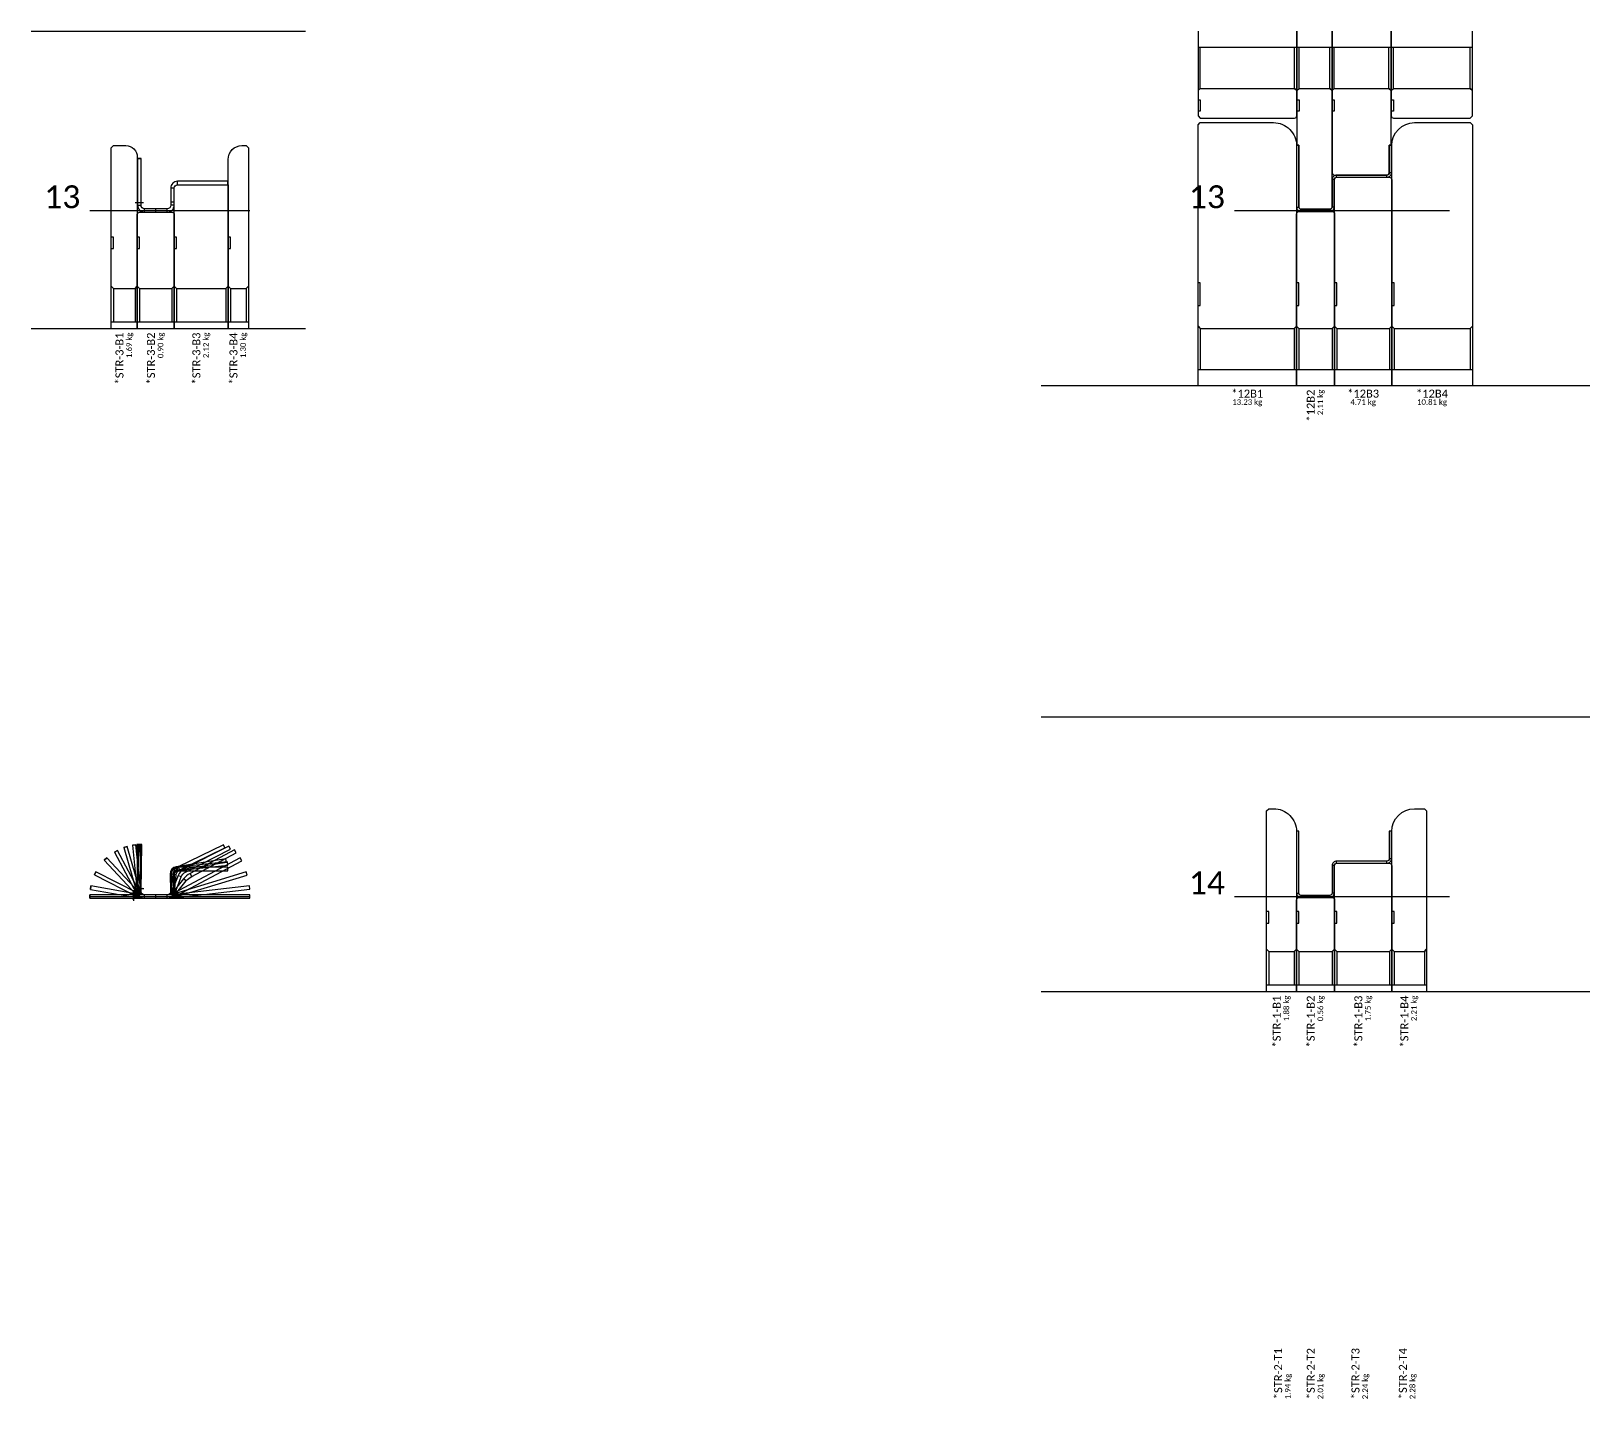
# Model space of a CAD drawing. Header units: millimetres. Extents: x -43 to 662, y -5184 to -4.
# Drawn here: x -20 to 662, y -4504 to -3905 of the extents above; entities that cross this region are included whole.
import ezdxf
from ezdxf.enums import TextEntityAlignment as Align

# ---------------------------------------------------------------- set-up
doc = ezdxf.new("R2010")
doc.units = ezdxf.units.MM
doc.layers.add('0-CAD-polyline', color=7, linetype='CONTINUOUS')
doc.styles.get("Standard").update_dxf_attribs({"font": 'calibri.ttf', "height": 3})

msp = doc.modelspace()

# ---------------------------------------------------------------- linework, layer by layer
at = {"layer": '0-CAD-polyline', "color": 1}
for p, q in [((100.32, -3905.59), (-19.68, -3905.59)), ((6.03, -3983.84), (76.03, -3983.84)), ((506.69, -3983.84), (600.69, -3983.84)), ((16.32, -3995.49), (15.32, -3995.49)), ((15.32, -4000.49), (16.32, -4000.49)), ((16.32, -4000.49), (16.32, -3995.49)), ((27.75, -3995.49), (26.75, -3995.49)), ((26.75, -4000.49), (27.75, -4000.49)), ((27.75, -4000.49), (27.75, -3995.49)), ((43.87, -3995.49), (42.87, -3995.49)), ((42.87, -4000.49), (43.87, -4000.49)), ((43.87, -4000.49), (43.87, -3995.49)), ((67.47, -3995.49), (66.47, -3995.49)), ((66.47, -4000.49), (67.47, -4000.49)), ((67.47, -4000.49), (67.47, -3995.49)), ((491.68, -4015.44), (490.68, -4015.44)), ((491.68, -4025.44), (491.68, -4015.44)), ((534.76, -4015.44), (533.76, -4015.44)), ((534.76, -4025.44), (534.76, -4015.44)), ((551.41, -4015.44), (550.41, -4015.44)), ((551.41, -4025.44), (551.41, -4015.44)), ((576.41, -4015.44), (575.41, -4015.44)), ((576.41, -4025.44), (576.41, -4015.44)), ((15.32, -4016.99), (16.32, -4017.99)), ((16.32, -4017.99), (16.32, -4032.49)), ((16.32, -4017.99), (25.75, -4017.99)), ((16.32, -4017.99), (16.32, -4032.49)), ((26.75, -4016.99), (25.75, -4017.99)), ((25.75, -4017.99), (25.75, -4032.49)), ((25.75, -4017.99), (25.75, -4032.49)), ((26.75, -4016.99), (27.75, -4017.99)), ((27.75, -4017.99), (27.75, -4032.49)), ((27.75, -4017.99), (41.87, -4017.99)), ((27.75, -4017.99), (27.75, -4032.49)), ((42.87, -4016.99), (41.87, -4017.99)), ((41.87, -4017.99), (41.87, -4032.49)), ((41.87, -4017.99), (41.87, -4032.49)), ((42.87, -4016.99), (43.87, -4017.99)), ((43.87, -4017.99), (43.87, -4032.49)), ((43.87, -4017.99), (65.47, -4017.99)), ((43.87, -4017.99), (43.87, -4032.49)), ((66.47, -4016.99), (65.47, -4017.99)), ((65.47, -4017.99), (65.47, -4032.49)), ((65.47, -4017.99), (65.47, -4032.49)), ((66.47, -4016.99), (67.47, -4017.99)), ((67.47, -4017.99), (67.47, -4032.49)), ((67.47, -4017.99), (74.32, -4017.99)), ((67.47, -4017.99), (67.47, -4032.49)), ((75.32, -4016.99), (74.32, -4017.99)), ((74.32, -4017.99), (74.32, -4032.49)), ((74.32, -4017.99), (74.32, -4032.49)), ((490.68, -4025.44), (491.68, -4025.44)), ((533.76, -4025.44), (534.76, -4025.44)), ((550.41, -4025.44), (551.41, -4025.44)), ((575.41, -4025.44), (576.41, -4025.44)), ((-19.68, -4035.49), (100.32, -4035.49)), ((15.32, -4032.49), (26.75, -4032.49)), ((15.32, -4032.49), (26.75, -4032.49)), ((26.75, -4032.49), (42.87, -4032.49)), ((26.75, -4032.49), (42.87, -4032.49)), ((42.87, -4032.49), (66.47, -4032.49)), ((42.87, -4032.49), (66.47, -4032.49)), ((66.47, -4032.49), (75.32, -4032.49)), ((66.47, -4032.49), (75.32, -4032.49)), ((490.68, -4034.44), (491.68, -4035.44)), ((491.68, -4035.44), (491.68, -4053.44)), ((491.68, -4035.44), (532.76, -4035.44)), ((491.68, -4035.44), (491.68, -4053.44)), ((533.76, -4034.44), (532.76, -4035.44)), ((532.76, -4035.44), (532.76, -4053.44)), ((532.76, -4035.44), (532.76, -4053.44)), ((533.76, -4034.44), (534.76, -4035.44)), ((534.76, -4035.44), (534.76, -4053.44)), ((534.76, -4035.44), (549.41, -4035.44)), ((534.76, -4035.44), (534.76, -4053.44)), ((550.41, -4034.44), (549.41, -4035.44)), ((549.41, -4035.44), (549.41, -4053.44)), ((549.41, -4035.44), (549.41, -4053.44)), ((550.41, -4034.44), (551.41, -4035.44)), ((551.41, -4035.44), (551.41, -4053.44)), ((551.41, -4035.44), (574.41, -4035.44)), ((551.41, -4035.44), (551.41, -4053.44)), ((575.41, -4034.44), (574.41, -4035.44)), ((574.41, -4035.44), (574.41, -4053.44)), ((574.41, -4035.44), (574.41, -4053.44)), ((575.41, -4034.44), (576.41, -4035.44)), ((576.41, -4035.44), (576.41, -4053.44)), ((576.41, -4035.44), (609.68, -4035.44)), ((576.41, -4035.44), (576.41, -4053.44)), ((610.68, -4034.44), (609.68, -4035.44)), ((609.68, -4035.44), (609.68, -4053.44)), ((609.68, -4035.44), (609.68, -4053.44)), ((490.68, -4053.44), (533.76, -4053.44)), ((490.68, -4053.44), (533.76, -4053.44)), ((533.76, -4053.44), (550.41, -4053.44)), ((533.76, -4053.44), (550.41, -4053.44)), ((550.41, -4053.44), (575.41, -4053.44)), ((550.41, -4053.44), (575.41, -4053.44)), ((575.41, -4053.44), (610.68, -4053.44)), ((575.41, -4053.44), (610.68, -4053.44)), ((422.06, -4060.44), (662.06, -4060.44)), ((662.06, -4205.44), (422.06, -4205.44)), ((42.87, -4274.09), (41.37, -4274.09)), ((43.79, -4274.31), (42.29, -4274.15)), ((44.37, -4272.59), (44.37, -4271.09)), ((45.27, -4272.18), (44.61, -4270.83)), ((6.03, -4283.84), (76.03, -4283.84)), ((26.73, -4281.76), (28.22, -4281.61)), ((26.87, -4281.59), (28.37, -4281.59)), ((29.87, -4284.59), (29.87, -4283.09)), ((29.87, -4284.59), (29.87, -4283.09)), ((34.87, -4284.59), (34.87, -4283.09)), ((34.87, -4284.59), (34.87, -4283.09)), ((39.87, -4284.59), (39.87, -4283.09)), ((39.87, -4284.59), (39.87, -4283.09)), ((42.87, -4281.59), (41.37, -4281.59)), ((43, -4281.76), (41.51, -4281.61)), ((506.69, -4283.84), (600.69, -4283.84)), ((521.68, -4290.44), (520.68, -4290.44)), ((521.68, -4295.44), (521.68, -4290.44)), ((534.76, -4290.44), (533.76, -4290.44)), ((534.76, -4295.44), (534.76, -4290.44)), ((551.41, -4290.44), (550.41, -4290.44)), ((551.41, -4295.44), (551.41, -4290.44)), ((576.41, -4290.44), (575.41, -4290.44)), ((576.41, -4295.44), (576.41, -4290.44)), ((520.68, -4295.44), (521.68, -4295.44)), ((533.76, -4295.44), (534.76, -4295.44)), ((550.41, -4295.44), (551.41, -4295.44)), ((575.41, -4295.44), (576.41, -4295.44)), ((520.68, -4306.94), (521.68, -4307.94)), ((521.68, -4307.94), (521.68, -4322.44)), ((521.68, -4307.94), (532.76, -4307.94)), ((521.68, -4307.94), (521.68, -4322.44)), ((533.76, -4306.94), (532.76, -4307.94)), ((532.76, -4307.94), (532.76, -4322.44)), ((532.76, -4307.94), (532.76, -4322.44)), ((533.76, -4306.94), (534.76, -4307.94)), ((534.76, -4307.94), (534.76, -4322.44)), ((534.76, -4307.94), (549.41, -4307.94)), ((534.76, -4307.94), (534.76, -4322.44)), ((550.41, -4306.94), (549.41, -4307.94)), ((549.41, -4307.94), (549.41, -4322.44)), ((549.41, -4307.94), (549.41, -4322.44)), ((550.41, -4306.94), (551.41, -4307.94)), ((551.41, -4307.94), (551.41, -4322.44)), ((551.41, -4307.94), (574.41, -4307.94)), ((551.41, -4307.94), (551.41, -4322.44)), ((575.41, -4306.94), (574.41, -4307.94)), ((574.41, -4307.94), (574.41, -4322.44)), ((574.41, -4307.94), (574.41, -4322.44)), ((575.41, -4306.94), (576.41, -4307.94)), ((576.41, -4307.94), (576.41, -4322.44)), ((576.41, -4307.94), (589.68, -4307.94)), ((576.41, -4307.94), (576.41, -4322.44)), ((590.68, -4306.94), (589.68, -4307.94)), ((589.68, -4307.94), (589.68, -4322.44)), ((589.68, -4307.94), (589.68, -4322.44)), ((422.06, -4325.44), (662.06, -4325.44)), ((520.68, -4322.44), (533.76, -4322.44)), ((520.68, -4322.44), (533.76, -4322.44)), ((533.76, -4322.44), (550.41, -4322.44)), ((533.76, -4322.44), (550.41, -4322.44)), ((550.41, -4322.44), (575.41, -4322.44)), ((550.41, -4322.44), (575.41, -4322.44)), ((575.41, -4322.44), (590.68, -4322.44)), ((575.41, -4322.44), (590.68, -4322.44))]:
    msp.add_line(p, q, dxfattribs=at)
at = {"layer": '0-CAD-polyline', "color": 5}
for p, q in [((490.68, -3912.44), (533.91, -3912.44)), ((490.68, -3912.44), (533.91, -3912.44)), ((491.68, -3930.44), (491.68, -3912.44)), ((491.68, -3930.44), (491.68, -3912.44)), ((532.91, -3930.44), (532.91, -3912.44)), ((532.91, -3930.44), (532.91, -3912.44)), ((533.91, -3912.44), (549.31, -3912.44)), ((533.91, -3912.44), (549.31, -3912.44)), ((534.91, -3930.44), (534.91, -3912.44)), ((534.91, -3930.44), (534.91, -3912.44)), ((548.31, -3930.44), (548.31, -3912.44)), ((548.31, -3930.44), (548.31, -3912.44)), ((549.31, -3912.44), (575.21, -3912.44)), ((549.31, -3912.44), (575.21, -3912.44)), ((550.31, -3930.44), (550.31, -3912.44)), ((550.31, -3930.44), (550.31, -3912.44)), ((574.21, -3930.44), (574.21, -3912.44)), ((574.21, -3930.44), (574.21, -3912.44)), ((575.21, -3912.44), (610.68, -3912.44)), ((575.21, -3912.44), (610.68, -3912.44)), ((576.21, -3930.44), (576.21, -3912.44)), ((576.21, -3930.44), (576.21, -3912.44)), ((609.68, -3930.44), (609.68, -3912.44)), ((609.68, -3930.44), (609.68, -3912.44)), ((490.68, -3931.44), (491.68, -3930.44)), ((491.68, -3930.44), (532.91, -3930.44)), ((533.91, -3931.44), (532.91, -3930.44)), ((533.91, -3931.44), (534.91, -3930.44)), ((534.91, -3930.44), (548.31, -3930.44)), ((549.31, -3931.44), (548.31, -3930.44)), ((549.31, -3931.44), (550.31, -3930.44)), ((550.31, -3930.44), (574.21, -3930.44)), ((575.21, -3931.44), (574.21, -3930.44)), ((575.21, -3931.44), (576.21, -3930.44)), ((576.21, -3930.44), (609.68, -3930.44)), ((610.68, -3931.44), (609.68, -3930.44)), ((490.68, -3935.44), (491.68, -3935.44)), ((491.68, -3940.44), (490.68, -3940.44)), ((491.68, -3935.44), (491.68, -3940.44)), ((533.91, -3935.44), (534.91, -3935.44)), ((534.91, -3940.44), (533.91, -3940.44)), ((534.91, -3935.44), (534.91, -3940.44)), ((549.31, -3935.44), (550.31, -3935.44)), ((550.31, -3940.44), (549.31, -3940.44)), ((550.31, -3935.44), (550.31, -3940.44)), ((575.21, -3935.44), (576.21, -3935.44)), ((576.21, -3940.44), (575.21, -3940.44)), ((576.21, -3935.44), (576.21, -3940.44)), ((575.31, -3967.34), (574.31, -3967.34)), ((42.87, -3974.09), (41.37, -3974.09)), ((44.37, -3972.59), (44.37, -3971.09)), ((550.31, -3970.34), (549.31, -3970.34)), ((551.31, -3969.34), (551.31, -3968.34)), ((573.31, -3969.34), (573.31, -3968.34)), ((26.87, -3981.59), (28.37, -3981.59)), ((29.87, -3984.59), (29.87, -3983.09)), ((34.87, -3984.59), (34.87, -3983.09)), ((39.87, -3984.59), (39.87, -3983.09)), ((42.87, -3981.59), (41.37, -3981.59)), ((533.81, -3982.34), (534.81, -3982.34)), ((535.81, -3984.34), (535.81, -3983.34)), ((542.06, -3984.34), (542.06, -3983.34)), ((548.31, -3984.34), (548.31, -3983.34)), ((550.31, -3982.34), (549.31, -3982.34)), ((575.31, -4267.34), (574.31, -4267.34)), ((42.87, -4274.09), (41.37, -4274.09)), ((44.37, -4272.59), (44.37, -4271.09)), ((550.31, -4270.34), (549.31, -4270.34)), ((551.31, -4269.34), (551.31, -4268.34)), ((573.31, -4269.34), (573.31, -4268.34)), ((26.25, -4283.01), (27.35, -4281.99)), ((26.87, -4281.59), (28.37, -4281.59)), ((29.87, -4284.59), (29.87, -4283.09)), ((29.87, -4284.59), (29.87, -4283.09)), ((34.87, -4284.59), (34.87, -4283.09)), ((34.87, -4284.59), (34.87, -4283.09)), ((39.87, -4284.59), (39.87, -4283.09)), ((39.87, -4284.59), (39.87, -4283.09)), ((42.87, -4281.59), (41.37, -4281.59)), ((43.48, -4283.68), (42.78, -4282.36)), ((533.81, -4282.34), (534.81, -4282.34)), ((535.81, -4284.34), (535.81, -4283.34)), ((542.06, -4284.34), (542.06, -4283.34)), ((548.31, -4284.34), (548.31, -4283.34)), ((550.31, -4282.34), (549.31, -4282.34))]:
    msp.add_line(p, q, dxfattribs=at)
at = {"layer": '0-CAD-polyline', "color": 4}
for p, q in [((26.87, -3961.09), (28.37, -3961.09)), ((26.87, -3961.09), (28.37, -3961.09)), ((25.74, -3980.34), (29.49, -3980.34)), ((25.74, -3980.34), (29.49, -3980.34)), ((42.87, -3980.25), (41.37, -3980.25)), ((42.87, -3980.25), (41.37, -3980.25)), ((12.27, -4268.02), (13.37, -4267)), ((12.27, -4268.02), (13.37, -4267)), ((16.75, -4264.39), (18.07, -4263.68)), ((16.75, -4264.39), (18.07, -4263.68)), ((20.89, -4262.37), (22.33, -4261.96)), ((20.89, -4262.37), (22.33, -4261.96)), ((24.59, -4261.38), (26.08, -4261.22)), ((24.59, -4261.38), (26.08, -4261.22)), ((26.49, -4261.12), (27.99, -4261.09)), ((26.49, -4261.12), (27.99, -4261.09)), ((26.87, -4261.09), (28.37, -4261.09)), ((26.87, -4261.09), (28.37, -4261.09)), ((26.87, -4261.09), (28.37, -4261.09)), ((26.87, -4261.09), (28.37, -4261.09)), ((26.87, -4261.09), (28.37, -4261.09)), ((26.87, -4261.09), (28.37, -4261.09)), ((26.87, -4261.09), (28.37, -4261.09)), ((26.87, -4261.09), (28.37, -4261.09)), ((26.87, -4261.09), (28.37, -4261.09)), ((26.87, -4261.09), (28.37, -4261.09)), ((27.25, -4261.06), (28.75, -4261.09)), ((27.25, -4261.06), (28.75, -4261.09)), ((7.99, -4274.41), (8.67, -4273.08)), ((7.99, -4274.41), (8.67, -4273.08)), ((42.56, -4274.03), (41.06, -4274.09)), ((43.97, -4272.32), (43.74, -4270.84)), ((6.21, -4280.72), (6.47, -4279.25)), ((6.21, -4280.72), (6.47, -4279.25)), ((24.58, -4282.87), (27.32, -4280.31)), ((24.58, -4282.87), (27.32, -4280.31)), ((24.63, -4284.15), (26.33, -4280.81)), ((24.63, -4284.15), (26.33, -4280.81)), ((24.79, -4281.91), (28.1, -4280.15)), ((24.79, -4281.91), (28.1, -4280.15)), ((25.12, -4281.19), (28.72, -4280.16)), ((25.12, -4281.19), (28.72, -4280.16)), ((25.48, -4280.64), (29.21, -4280.25)), ((25.48, -4280.64), (29.21, -4280.25)), ((25.7, -4280.38), (29.45, -4280.32)), ((25.7, -4280.38), (29.45, -4280.32)), ((25.74, -4280.34), (29.49, -4280.34)), ((25.74, -4280.34), (29.49, -4280.34)), ((25.74, -4280.34), (29.49, -4280.34)), ((25.74, -4280.34), (29.49, -4280.34)), ((25.74, -4280.34), (29.49, -4280.34)), ((25.74, -4280.34), (29.49, -4280.34)), ((25.74, -4280.34), (29.49, -4280.34)), ((25.74, -4280.34), (29.49, -4280.34)), ((25.74, -4280.34), (29.49, -4280.34)), ((25.74, -4280.34), (29.49, -4280.34)), ((25.79, -4280.29), (29.54, -4280.35)), ((25.79, -4280.29), (29.54, -4280.35)), ((42.77, -4280.2), (41.27, -4280.25)), ((42.77, -4280.2), (41.27, -4280.25)), ((42.87, -4280.25), (41.37, -4280.25)), ((42.87, -4280.25), (41.37, -4280.25)), ((42.87, -4280.25), (41.37, -4280.25)), ((42.87, -4280.25), (41.37, -4280.25)), ((42.87, -4280.25), (41.37, -4280.25)), ((42.87, -4280.25), (41.37, -4280.25)), ((42.87, -4280.25), (41.37, -4280.25)), ((42.87, -4280.25), (41.37, -4280.25)), ((42.87, -4280.25), (41.37, -4280.25)), ((42.87, -4280.25), (41.37, -4280.25)), ((42.91, -4280.28), (41.41, -4280.26)), ((42.91, -4280.28), (41.41, -4280.26)), ((43.14, -4280.44), (41.65, -4280.28)), ((43.14, -4280.44), (41.65, -4280.28)), ((43.75, -4281), (42.35, -4280.47)), ((43.75, -4281), (42.35, -4280.47)), ((44.3, -4281.84), (43.13, -4280.89)), ((44.3, -4281.84), (43.13, -4280.89)), ((6.03, -4284.59), (6.03, -4283.09)), ((6.03, -4284.59), (6.03, -4283.09)), ((24.97, -4285.17), (25.62, -4281.48)), ((24.97, -4285.17), (25.62, -4281.48)), ((25.28, -4285.71), (25.28, -4281.96)), ((25.28, -4285.71), (25.28, -4281.96)), ((26.26, -4283.72), (26.94, -4282.38)), ((26.89, -4281.56), (28.39, -4281.58)), ((29.87, -4284.59), (29.87, -4283.09)), ((29.87, -4284.59), (29.87, -4283.09)), ((34.87, -4284.59), (34.87, -4283.09)), ((34.87, -4284.59), (34.87, -4283.09)), ((39.87, -4284.59), (39.87, -4283.09)), ((39.87, -4284.59), (39.87, -4283.09)), ((42.82, -4281.53), (41.32, -4281.58)), ((43.41, -4284.06), (42.97, -4282.62)), ((44.66, -4283.06), (43.95, -4281.73)), ((44.66, -4283.06), (43.95, -4281.73)), ((44.68, -4283.67), (44.24, -4282.23)), ((44.68, -4283.67), (44.24, -4282.23)), ((44.62, -4284.24), (44.45, -4282.75)), ((44.62, -4284.24), (44.45, -4282.75)), ((44.53, -4284.59), (44.53, -4283.09)), ((44.53, -4284.59), (44.53, -4283.09))]:
    msp.add_line(p, q, dxfattribs=at)
at = {"layer": '0-CAD-polyline', "color": 6}
for p, q in [((42.87, -4274.09), (41.37, -4274.09)), ((44.37, -4272.59), (44.37, -4271.09)), ((50.54, -4275.1), (49.84, -4273.77)), ((48.18, -4277.04), (47.01, -4276.1)), ((26.37, -4282.49), (27.7, -4281.78)), ((26.87, -4281.59), (28.37, -4281.59)), ((29.87, -4284.59), (29.87, -4283.09)), ((29.87, -4284.59), (29.87, -4283.09)), ((34.87, -4284.59), (34.87, -4283.09)), ((34.87, -4284.59), (34.87, -4283.09)), ((39.87, -4284.59), (39.87, -4283.09)), ((39.87, -4284.59), (39.87, -4283.09)), ((42.87, -4281.59), (41.37, -4281.59)), ((43.46, -4282.87), (42.29, -4281.93))]:
    msp.add_line(p, q, dxfattribs=at)
at = {"layer": '0-CAD-polyline', "color": 7}
for p, q in [((42.87, -4274.09), (41.37, -4274.09)), ((44.37, -4272.59), (44.37, -4271.09)), ((47.84, -4273.15), (47.16, -4271.82)), ((45.96, -4275.24), (44.56, -4274.71)), ((26.54, -4282.08), (27.98, -4281.67)), ((26.87, -4281.59), (28.37, -4281.59)), ((29.87, -4284.59), (29.87, -4283.09)), ((29.87, -4284.59), (29.87, -4283.09)), ((34.87, -4284.59), (34.87, -4283.09)), ((34.87, -4284.59), (34.87, -4283.09)), ((39.87, -4284.59), (39.87, -4283.09)), ((39.87, -4284.59), (39.87, -4283.09)), ((42.87, -4281.59), (41.37, -4281.59)), ((43.27, -4282.25), (41.87, -4281.71))]:
    msp.add_line(p, q, dxfattribs=at)
at = {"layer": '0-CAD-polyline', "color": 3}
for p, q in [((42.87, -4274.09), (41.37, -4274.09)), ((43.02, -4274.12), (41.52, -4274.09)), ((44.52, -4272.48), (44.37, -4270.98)), ((44.37, -4272.59), (44.37, -4271.09)), ((26.4, -4284.28), (26.66, -4282.8)), ((26.84, -4281.62), (28.34, -4281.59)), ((26.87, -4281.59), (28.37, -4281.59)), ((29.87, -4284.59), (29.87, -4283.09)), ((29.87, -4284.59), (29.87, -4283.09)), ((29.87, -4284.59), (29.87, -4283.09)), ((34.87, -4284.59), (34.87, -4283.09)), ((34.87, -4284.59), (34.87, -4283.09)), ((34.87, -4284.59), (34.87, -4283.09)), ((39.87, -4284.59), (39.87, -4283.09)), ((39.87, -4284.59), (39.87, -4283.09)), ((39.87, -4284.59), (39.87, -4283.09)), ((42.87, -4281.59), (41.37, -4281.59)), ((42.89, -4281.62), (41.39, -4281.59)), ((43.29, -4284.39), (43.12, -4282.9))]:
    msp.add_line(p, q, dxfattribs=at)
at = {"layer": '0-CAD-polyline', "color": 2}
for p, q in [((26.53, -4284.59), (26.53, -4283.09)), ((29.87, -4284.59), (29.87, -4283.09)), ((34.87, -4284.59), (34.87, -4283.09)), ((39.87, -4284.59), (39.87, -4283.09)), ((43.2, -4284.59), (43.2, -4283.09))]:
    msp.add_line(p, q, dxfattribs=at)
at = {"layer": '0-CAD-polyline', "color": 5}
for points in [[(490.68, -3905.44), (490.68, -3942.44), (491.68, -3943.44), (532.91, -3943.44, 0.414214), (533.91, -3942.44), (533.91, -3905.44)], [(533.91, -3905.44), (533.91, -3955.14, 0.414214), (534.11, -3955.34), (534.81, -3955.34), (534.81, -3982.34, 0.414213), (535.81, -3983.34), (548.31, -3983.34, 0.414214), (549.31, -3982.34), (549.31, -3905.44)], [(549.31, -3905.44), (549.31, -3967.34, 0.414214), (550.31, -3968.34), (573.31, -3968.34, 0.414212), (574.31, -3967.34), (574.31, -3955.34), (575.01, -3955.34, 0.414214), (575.21, -3955.14), (575.21, -3905.44)], [(575.21, -3905.44), (575.21, -3942.44, 0.414214), (576.21, -3943.44), (609.68, -3943.44), (610.68, -3942.44), (610.68, -3905.44)], [(534.81, -3955.34), (533.81, -3955.34), (533.81, -3982.34, 0.414214), (535.81, -3984.34), (542.06, -3984.34), (548.31, -3984.34, 0.414214), (550.31, -3982.34), (550.31, -3970.34, -0.414214), (551.31, -3969.34), (573.31, -3969.34, 0.414214), (575.31, -3967.34), (575.31, -3955.34), (574.31, -3955.34), (574.31, -3967.34, -0.414214), (573.31, -3968.34), (551.31, -3968.34, 0.414214), (549.31, -3970.34), (549.31, -3982.34, -0.414214), (548.31, -3983.34), (542.06, -3983.34), (535.81, -3983.34, -0.414214), (534.81, -3982.34), (534.81, -3955.34)], [(28.37, -3961.09), (26.87, -3961.09), (26.87, -3981.59, 0.414214), (29.87, -3984.59), (34.87, -3984.59), (39.87, -3984.59, 0.414214), (42.87, -3981.59), (42.87, -3974.09, -0.414214), (44.37, -3972.59), (66.37, -3972.59), (66.37, -3971.09), (44.37, -3971.09, 0.414214), (41.37, -3974.09), (41.37, -3981.59, -0.414214), (39.87, -3983.09), (34.87, -3983.09), (29.87, -3983.09, -0.414214), (28.37, -3981.59), (28.37, -3961.09)], [(534.81, -4255.34), (533.81, -4255.34), (533.81, -4282.34, 0.414214), (535.81, -4284.34), (542.06, -4284.34), (548.31, -4284.34, 0.414214), (550.31, -4282.34), (550.31, -4270.34, -0.414214), (551.31, -4269.34), (573.31, -4269.34, 0.414214), (575.31, -4267.34), (575.31, -4255.34), (574.31, -4255.34), (574.31, -4267.34, -0.414214), (573.31, -4268.34), (551.31, -4268.34, 0.414214), (549.31, -4270.34), (549.31, -4282.34, -0.414214), (548.31, -4283.34), (542.06, -4283.34), (535.81, -4283.34, -0.414214), (534.81, -4282.34), (534.81, -4255.34)], [(13.37, -4267), (12.27, -4268.02), (26.25, -4283.01, 0.208), (29.87, -4284.59), (34.87, -4284.59), (39.87, -4284.59, 0.122785), (43.48, -4283.68), (72.47, -4268.27), (71.77, -4266.95), (42.78, -4282.36, -0.122785), (39.87, -4283.09), (34.87, -4283.09), (29.87, -4283.09, -0.208), (27.35, -4281.99), (13.37, -4267)], [(28.37, -4261.09), (26.87, -4261.09), (26.87, -4281.59, 0.414214), (29.87, -4284.59), (34.87, -4284.59), (39.87, -4284.59, 0.414214), (42.87, -4281.59), (42.87, -4274.09, -0.414214), (44.37, -4272.59), (66.37, -4272.59), (66.37, -4271.09), (44.37, -4271.09, 0.414214), (41.37, -4274.09), (41.37, -4281.59, -0.414214), (39.87, -4283.09), (34.87, -4283.09), (29.87, -4283.09, -0.414214), (28.37, -4281.59), (28.37, -4261.09)]]:
    msp.add_lwpolyline(points, format="xyb", dxfattribs=at)
for points in [[(490.68, -3931.44), (491.68, -3930.44), (532.91, -3930.44), (533.91, -3931.44)], [(533.91, -3931.44), (534.91, -3930.44), (548.31, -3930.44), (549.31, -3931.44)], [(549.31, -3931.44), (550.31, -3930.44), (574.21, -3930.44), (575.21, -3931.44)], [(575.21, -3931.44), (576.21, -3930.44), (609.68, -3930.44), (610.68, -3931.44)]]:
    msp.add_lwpolyline(points, dxfattribs=at)
at = {"layer": '0-CAD-polyline', "color": 1}
for points in [[(490.68, -4060.44), (490.68, -3946.44), (491.68, -3945.44), (523.76, -3945.44, -0.414214), (533.76, -3955.44), (533.76, -4060.44)], [(575.41, -4060.44), (575.41, -3955.44, -0.414213), (585.41, -3945.44), (609.68, -3945.44), (610.68, -3946.44), (610.68, -4060.44)], [(15.32, -4035.49), (15.32, -3956.49), (16.32, -3955.49), (21.75, -3955.49, -0.414214), (26.75, -3960.49), (26.75, -4035.49)], [(66.47, -4035.49), (66.47, -3961.49, -0.414214), (72.47, -3955.49), (74.32, -3955.49), (75.32, -3956.49), (75.32, -4035.49)], [(42.87, -4035.49), (42.87, -3974.09, -0.414214), (44.37, -3972.59), (66.37, -3972.59, -0.414211), (66.47, -3972.69), (66.47, -4035.49)], [(550.41, -4060.44), (550.41, -3970.34, -0.414214), (551.41, -3969.34), (574.41, -3969.34, -0.414214), (575.41, -3970.34), (575.41, -4060.44)], [(26.75, -4035.49), (26.75, -3985.59, -0.414214), (27.75, -3984.59), (41.87, -3984.59, -0.414214), (42.87, -3985.59), (42.87, -4035.49)], [(533.76, -4060.44), (533.76, -3985.34, -0.414214), (534.76, -3984.34), (549.41, -3984.34, -0.414214), (550.41, -3985.34), (550.41, -4060.44)], [(520.68, -4325.44), (520.68, -4246.44), (521.68, -4245.44), (523.76, -4245.44, -0.414214), (533.76, -4255.44), (533.76, -4325.44)], [(575.41, -4325.44), (575.41, -4255.44, -0.414213), (585.41, -4245.44), (589.68, -4245.44), (590.68, -4246.44), (590.68, -4325.44)], [(26.08, -4261.22), (24.59, -4261.38), (26.73, -4281.76, 0.383864), (29.87, -4284.59), (34.87, -4284.59), (39.87, -4284.59, 0.383864), (43, -4281.76), (43.79, -4274.31, -0.258618), (45.27, -4272.18), (65.04, -4262.54), (64.39, -4261.19), (44.61, -4270.83, 0.258618), (42.29, -4274.15), (41.51, -4281.61, -0.383864), (39.87, -4283.09), (34.87, -4283.09), (29.87, -4283.09, -0.383864), (28.22, -4281.61), (26.08, -4261.22)], [(28.37, -4261.09), (26.87, -4261.09), (26.87, -4281.59, 0.414214), (29.87, -4284.59), (34.87, -4284.59), (39.87, -4284.59, 0.414214), (42.87, -4281.59), (42.87, -4274.09, -0.414214), (44.37, -4272.59), (66.37, -4272.59), (66.37, -4271.09), (44.37, -4271.09, 0.414214), (41.37, -4274.09), (41.37, -4281.59, -0.414214), (39.87, -4283.09), (34.87, -4283.09), (29.87, -4283.09, -0.414214), (28.37, -4281.59), (28.37, -4261.09)], [(550.41, -4325.44), (550.41, -4270.34, -0.414214), (551.41, -4269.34), (574.41, -4269.34, -0.414214), (575.41, -4270.34), (575.41, -4325.44)], [(533.76, -4325.44), (533.76, -4285.34, -0.414214), (534.76, -4284.34), (549.41, -4284.34, -0.414214), (550.41, -4285.34), (550.41, -4325.44)]]:
    msp.add_lwpolyline(points, format="xyb", dxfattribs=at)
for points in [[(15.32, -4016.99), (16.32, -4017.99), (25.75, -4017.99), (26.75, -4016.99)], [(26.75, -4016.99), (27.75, -4017.99), (41.87, -4017.99), (42.87, -4016.99)], [(42.87, -4016.99), (43.87, -4017.99), (65.47, -4017.99), (66.47, -4016.99)], [(66.47, -4016.99), (67.47, -4017.99), (74.32, -4017.99), (75.32, -4016.99)], [(490.68, -4034.44), (491.68, -4035.44), (532.76, -4035.44), (533.76, -4034.44)], [(533.76, -4034.44), (534.76, -4035.44), (549.41, -4035.44), (550.41, -4034.44)], [(550.41, -4034.44), (551.41, -4035.44), (574.41, -4035.44), (575.41, -4034.44)], [(575.41, -4034.44), (576.41, -4035.44), (609.68, -4035.44), (610.68, -4034.44)], [(520.68, -4306.94), (521.68, -4307.94), (532.76, -4307.94), (533.76, -4306.94)], [(533.76, -4306.94), (534.76, -4307.94), (549.41, -4307.94), (550.41, -4306.94)], [(550.41, -4306.94), (551.41, -4307.94), (574.41, -4307.94), (575.41, -4306.94)], [(575.41, -4306.94), (576.41, -4307.94), (589.68, -4307.94), (590.68, -4306.94)]]:
    msp.add_lwpolyline(points, dxfattribs=at)
at = {"layer": '0-CAD-polyline', "color": 6}
for points in [[(18.07, -4263.68), (16.75, -4264.39), (26.37, -4282.49, 0.277325), (29.87, -4284.59), (34.87, -4284.59), (39.87, -4284.59, 0.226277), (43.46, -4282.87), (48.18, -4277.04, -0.100695), (50.54, -4275.1), (69.97, -4264.77), (69.26, -4263.44), (49.84, -4273.77, 0.100695), (47.01, -4276.1), (42.29, -4281.93, -0.226277), (39.87, -4283.09), (34.87, -4283.09), (29.87, -4283.09, -0.277325), (27.7, -4281.78), (18.07, -4263.68)], [(28.37, -4261.09), (26.87, -4261.09), (26.87, -4281.59, 0.414214), (29.87, -4284.59), (34.87, -4284.59), (39.87, -4284.59, 0.414214), (42.87, -4281.59), (42.87, -4274.09, -0.414214), (44.37, -4272.59), (66.37, -4272.59), (66.37, -4271.09), (44.37, -4271.09, 0.414214), (41.37, -4274.09), (41.37, -4281.59, -0.414214), (39.87, -4283.09), (34.87, -4283.09), (29.87, -4283.09, -0.414214), (28.37, -4281.59), (28.37, -4261.09)]]:
    msp.add_lwpolyline(points, format="xyb", dxfattribs=at)
at = {"layer": '0-CAD-polyline', "color": 7}
for points in [[(22.33, -4261.96), (20.89, -4262.37), (26.54, -4282.08, 0.334595), (29.87, -4284.59), (34.87, -4284.59), (39.87, -4284.59, 0.310508), (43.27, -4282.25), (45.96, -4275.24, -0.185339), (47.84, -4273.15), (67.44, -4263.17), (66.76, -4261.83), (47.16, -4271.82, 0.185339), (44.56, -4274.71), (41.87, -4281.71, -0.310508), (39.87, -4283.09), (34.87, -4283.09), (29.87, -4283.09, -0.334595), (27.98, -4281.67), (22.33, -4261.96)], [(28.37, -4261.09), (26.87, -4261.09), (26.87, -4281.59, 0.414214), (29.87, -4284.59), (34.87, -4284.59), (39.87, -4284.59, 0.414214), (42.87, -4281.59), (42.87, -4274.09, -0.414214), (44.37, -4272.59), (66.37, -4272.59), (66.37, -4271.09), (44.37, -4271.09, 0.414214), (41.37, -4274.09), (41.37, -4281.59, -0.414214), (39.87, -4283.09), (34.87, -4283.09), (29.87, -4283.09, -0.414214), (28.37, -4281.59), (28.37, -4261.09)]]:
    msp.add_lwpolyline(points, format="xyb", dxfattribs=at)
at = {"layer": '0-CAD-polyline', "color": 3}
for points in [[(27.99, -4261.09), (26.49, -4261.12), (26.84, -4281.62, 0.409111), (29.87, -4284.59), (34.87, -4284.59), (39.87, -4284.59, 0.409111), (42.89, -4281.62), (43.02, -4274.12, -0.378866), (44.52, -4272.48), (66.4, -4270.18), (66.25, -4268.68), (44.37, -4270.98, 0.378866), (41.52, -4274.09), (41.39, -4281.59, -0.409111), (39.87, -4283.09), (34.87, -4283.09), (29.87, -4283.09, -0.409111), (28.34, -4281.59), (27.99, -4261.09)], [(28.37, -4261.09), (26.87, -4261.09), (26.87, -4281.59, 0.414214), (29.87, -4284.59), (34.87, -4284.59), (39.87, -4284.59, 0.414214), (42.87, -4281.59), (42.87, -4274.09, -0.414214), (44.37, -4272.59), (66.37, -4272.59), (66.37, -4271.09), (44.37, -4271.09, 0.414214), (41.37, -4274.09), (41.37, -4281.59, -0.414214), (39.87, -4283.09), (34.87, -4283.09), (29.87, -4283.09, -0.414214), (28.37, -4281.59), (28.37, -4261.09)], [(6.47, -4279.24), (6.21, -4280.72), (26.4, -4284.28, 0.043661), (29.87, -4284.59), (34.87, -4284.59), (39.87, -4284.59, 0.028369), (43.29, -4284.39), (75.92, -4280.67), (75.75, -4279.18), (43.12, -4282.9, -0.028369), (39.87, -4283.09), (34.87, -4283.09), (29.87, -4283.09, -0.043661), (26.66, -4282.8), (6.47, -4279.24)]]:
    msp.add_lwpolyline(points, format="xyb", dxfattribs=at)
at = {"layer": '0-CAD-polyline', "color": 4}
for points in [[(28.75, -4261.09), (27.25, -4261.06), (26.89, -4281.56, 0.419335), (29.87, -4284.59), (34.87, -4284.59), (39.87, -4284.59, 0.424475), (42.82, -4281.53), (42.56, -4274.03, -0.378866), (43.97, -4272.32), (65.7, -4268.88), (65.47, -4267.39), (43.74, -4270.84, 0.378866), (41.06, -4274.09), (41.32, -4281.58, -0.424475), (39.87, -4283.09), (34.87, -4283.09), (29.87, -4283.09, -0.419335), (28.39, -4281.58), (28.75, -4261.09)], [(8.67, -4273.08), (7.99, -4274.41), (26.26, -4283.72, 0.118358), (29.87, -4284.59), (34.87, -4284.59), (39.87, -4284.59, 0.074313), (43.41, -4284.06), (74.81, -4274.46), (74.37, -4273.02), (42.97, -4282.62, -0.074313), (39.87, -4283.09), (34.87, -4283.09), (29.87, -4283.09, -0.118358), (26.94, -4282.38), (8.67, -4273.08)]]:
    msp.add_lwpolyline(points, format="xyb", dxfattribs=at)
at = {"layer": '0-CAD-polyline', "color": 2}
msp.add_lwpolyline([(6.03, -4283.09), (6.03, -4284.59), (26.53, -4284.59), (29.87, -4284.59), (34.87, -4284.59), (39.87, -4284.59), (43.2, -4284.59), (76.03, -4284.59), (76.03, -4283.09), (43.2, -4283.09), (39.87, -4283.09), (34.87, -4283.09), (29.87, -4283.09), (26.53, -4283.09), (6.03, -4283.09)], dxfattribs=at)

# ---------------------------------------------------------------- texts
at = {"layer": '0-CAD-polyline'}
for s, p in [('13', (-13.97, -3982.84)), ('13', (486.69, -3982.84)), ('14', (486.69, -4282.84))]:
    msp.add_text(s, height=10, dxfattribs=at).set_placement(p)
at = {"layer": '0-CAD-polyline', "color": 1}
for s, height, p in [('*STR-3-B1', 3.5, (18.93, -4037.24)), ('1.69 kg', 2.45, (23.13, -4037.24)), ('*STR-3-B2', 3.5, (32.71, -4037.24)), ('0.90 kg', 2.45, (36.91, -4037.24)), ('*STR-3-B3', 3.5, (52.57, -4037.24)), ('2.12 kg', 2.45, (56.77, -4037.24)), ('*STR-3-B4', 3.5, (68.79, -4037.24)), ('1.30 kg', 2.45, (72.99, -4037.24)), ('*12B2', 3.5, (539.99, -4062.19)), ('2.11 kg', 2.45, (544.19, -4062.19)), ('*STR-1-B1', 3.5, (525.12, -4327.19)), ('1.88 kg', 2.45, (529.32, -4327.19)), ('*STR-1-B2', 3.5, (539.99, -4327.19)), ('0.56 kg', 2.45, (544.19, -4327.19)), ('*STR-1-B3', 3.5, (560.81, -4327.19)), ('1.75 kg', 2.45, (565.01, -4327.19)), ('*STR-1-B4', 3.5, (580.94, -4327.19)), ('2.21 kg', 2.45, (585.14, -4327.19))]:
    msp.add_text(s, height=height, rotation=90, dxfattribs=at).set_placement(p, align=Align.MIDDLE_RIGHT)
for s, height, p in [('*12B1', 3.5, (512.22, -4062.19)), ('*12B3', 3.5, (562.91, -4062.19)), ('*12B4', 3.5, (593.04, -4062.19)), ('13.23 kg', 2.45, (512.22, -4066.39)), ('4.71 kg', 2.45, (562.91, -4066.39)), ('10.81 kg', 2.45, (593.04, -4066.39))]:
    msp.add_text(s, height=height, dxfattribs=at).set_placement(p, align=Align.TOP_CENTER)
at = {"layer": '0-CAD-polyline', "color": 5}
for s, height, p in [('*STR-2-T1', 3.5, (525.74, -4503.69)), ('*STR-2-T2', 3.5, (540.01, -4503.69)), ('*STR-2-T3', 3.5, (559.56, -4503.69)), ('*STR-2-T4', 3.5, (580.29, -4503.69)), ('1.94 kg', 2.45, (529.94, -4503.69)), ('2.01 kg', 2.45, (544.21, -4503.69)), ('2.24 kg', 2.45, (563.76, -4503.69)), ('2.28 kg', 2.45, (584.49, -4503.69))]:
    msp.add_text(s, height=height, rotation=90, dxfattribs=at).set_placement(p, align=Align.MIDDLE_LEFT)

doc.saveas('drawing.dxf')
